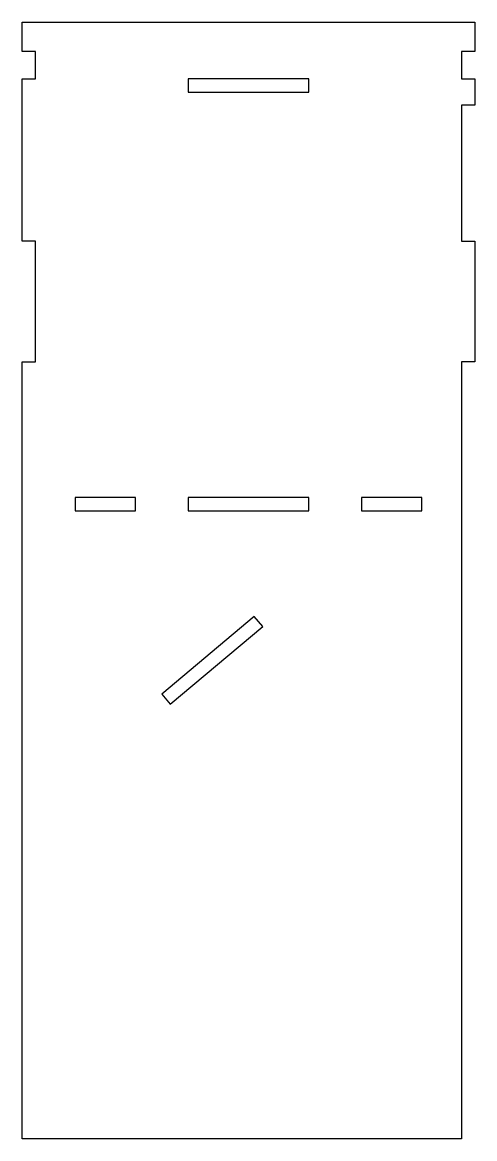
# Model space of a CAD drawing. Header units: inches. Extents: x -28 to -13, y 0 to 37.
import ezdxf

# ---------------------------------------------------------------- set-up
doc = ezdxf.new("R2010")
doc.units = ezdxf.units.IN
doc.layers.get('0').update_dxf_attribs({"linetype": 'CONTINUOUS'})

msp = doc.modelspace()

# ---------------------------------------------------------------- linework, layer by layer
for points in [[(-28, 25.75), (-27.562, 25.75), (-27.562, 29.75), (-28, 29.75), (-28, 35.125), (-27.562, 35.125), (-27.562, 36.036), (-28, 36.036), (-28, 37), (-13, 37), (-13, 36.036), (-13.437, 36.036), (-13.437, 35.125), (-13, 35.125), (-13, 34.25), (-13.437, 34.25), (-13.437, 29.75), (-13, 29.75), (-13, 25.75), (-13.437, 25.75), (-13.437, 0), (-28, 0)], [(-22.5, 35.125), (-22.5, 34.688), (-18.5, 34.688), (-18.5, 35.125)], [(-24.25, 21.25), (-26.25, 21.25), (-26.25, 20.813), (-24.25, 20.813)], [(-18.5, 21.25), (-22.5, 21.25), (-22.5, 20.813), (-18.5, 20.813)], [(-16.75, 20.813), (-14.75, 20.813), (-14.75, 21.25), (-16.75, 21.25)], [(-20.31, 17.306), (-23.374, 14.735), (-23.093, 14.4), (-20.029, 16.971)]]:
    msp.add_lwpolyline(points, close=True)

doc.saveas('drawing.dxf')
